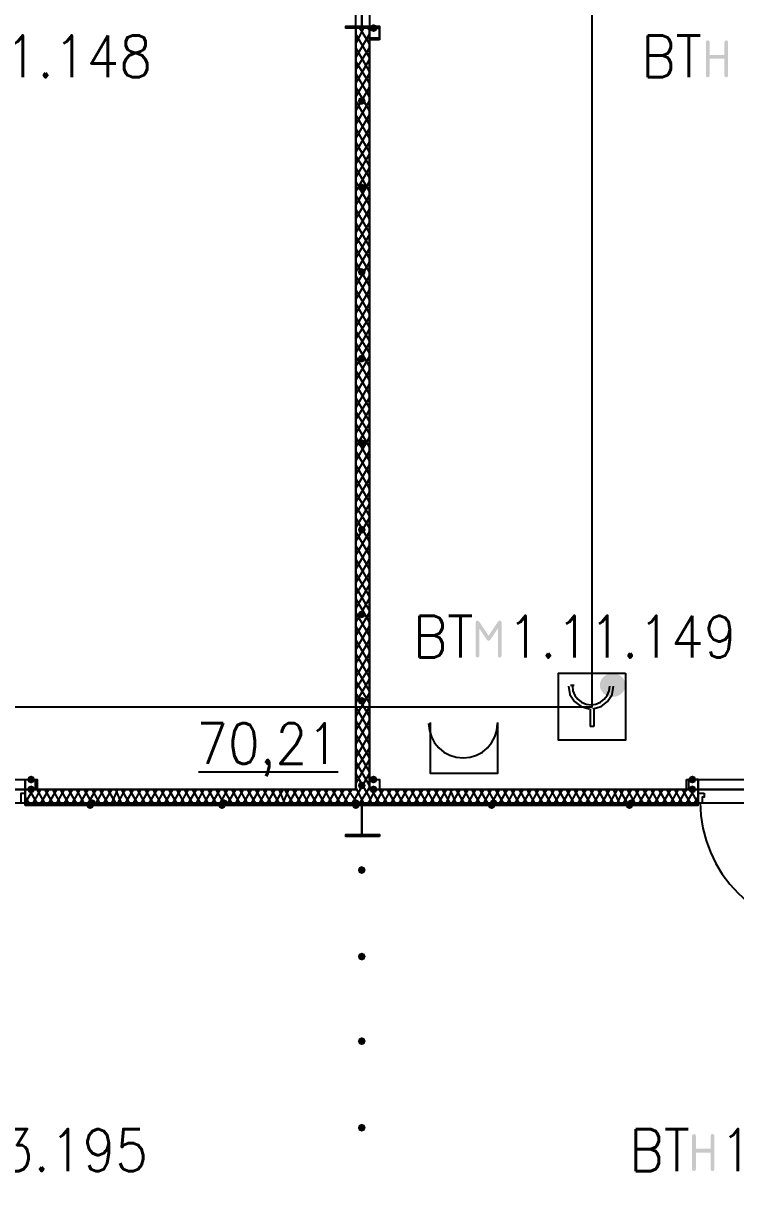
# Model space of a CAD drawing. Header units: millimetres. Extents: x 0 to 420, y 0 to 297.
# Drawn here: x 286.72 to 302.05, y 179.26 to 204.24 of the extents above; entities that cross this region are included whole.
import ezdxf

# ---------------------------------------------------------------- set-up
doc = ezdxf.new("R2010")
doc.units = ezdxf.units.MM
doc.layers.get('0').update_dxf_attribs({"linetype": 'CONTINUOUS'})
doc.styles.get("Standard").update_dxf_attribs({"font": 'STANDARD'})

msp = doc.modelspace()

# ---------------------------------------------------------------- hatches: boundary and pattern name
at = {"true_color": 0x000007}
for points in [[(294.343667, 204.131333), (294.318796, 204.071537), (294.259, 204.046667), (294.199204, 204.071537), (294.174333, 204.131333), (294.199204, 204.191129), (294.259, 204.216), (294.318796, 204.191129)], [(301.408041, 203.112687), (301.408041, 203.829267), (301.418032, 203.859032), (301.44828, 203.868954), (301.478045, 203.859032), (301.487967, 203.829267), (301.487967, 203.550352), (301.806018, 203.550352), (301.806018, 203.829267), (301.81594, 203.859032), (301.845706, 203.868954), (301.875747, 203.859032), (301.885945, 203.829267), (301.885945, 203.112687), (301.875747, 203.082921), (301.845706, 203.072999), (301.81594, 203.082921), (301.806018, 203.112687), (301.806018, 203.470977), (301.487967, 203.470977), (301.487967, 203.112687), (301.478045, 203.082921), (301.44828, 203.072999), (301.418032, 203.082921)], [(294.089667, 202.565), (294.064796, 202.505204), (294.005, 202.480333), (293.945204, 202.505204), (293.920333, 202.565), (293.945204, 202.624796), (294.005, 202.649667), (294.064796, 202.624796)], [(294.089667, 200.702333), (294.064796, 200.642537), (294.005, 200.617667), (293.945204, 200.642537), (293.920333, 200.702333), (293.945204, 200.762129), (294.005, 200.787), (294.064796, 200.762129)], [(294.089667, 198.882), (294.064796, 198.822204), (294.005, 198.797333), (293.945204, 198.822204), (293.920333, 198.882), (293.945204, 198.941796), (294.005, 198.966667), (294.064796, 198.941796)], [(294.089667, 197.019333), (294.064796, 196.959537), (294.005, 196.934667), (293.945204, 196.959537), (293.920333, 197.019333), (293.945204, 197.079129), (294.005, 197.104), (294.064796, 197.079129)], [(294.089667, 195.199), (294.064796, 195.139204), (294.005, 195.114333), (293.945204, 195.139204), (293.920333, 195.199), (293.945204, 195.258796), (294.005, 195.283667), (294.064796, 195.258796)], [(294.089667, 193.336333), (294.064796, 193.276537), (294.005, 193.251667), (293.945204, 193.276537), (293.920333, 193.336333), (293.945204, 193.396129), (294.005, 193.421), (294.064796, 193.396129)], [(294.089667, 191.516), (294.064796, 191.456204), (294.005, 191.431333), (293.945204, 191.456204), (293.920333, 191.516), (293.945204, 191.575796), (294.005, 191.600667), (294.064796, 191.575796)], [(296.972633, 191.380621), (297.002398, 191.370699), (297.01232, 191.340933), (297.01232, 190.624353), (297.002398, 190.594588), (296.972633, 190.584666), (296.942867, 190.594588), (296.932945, 190.624353), (296.932945, 191.209744), (296.770337, 190.966658), (296.733956, 190.942956), (296.696474, 190.966658), (296.534968, 191.209744), (296.534968, 190.624353), (296.525046, 190.594588), (296.49528, 190.584666), (296.465032, 190.594588), (296.455042, 190.624353), (296.455042, 191.340933), (296.465032, 191.370699), (296.49528, 191.380621), (296.530007, 191.360777), (296.733956, 191.054853), (296.939009, 191.362982)], [(294.089667, 189.653333), (294.064796, 189.593537), (294.005, 189.568667), (293.945204, 189.593537), (293.920333, 189.653333), (293.945204, 189.713129), (294.005, 189.738), (294.064796, 189.713129)], [(286.977667, 187.96), (286.952796, 187.900204), (286.893, 187.875333), (286.833204, 187.900204), (286.808333, 187.96), (286.833204, 188.019796), (286.893, 188.044667), (286.952796, 188.019796)], [(286.977667, 187.748333), (286.952796, 187.688538), (286.893, 187.663667), (286.833204, 187.688538), (286.808333, 187.748333), (286.833204, 187.808129), (286.893, 187.833), (286.952796, 187.808129)], [(294.089667, 187.833), (294.064796, 187.773204), (294.005, 187.748333), (293.945204, 187.773204), (293.920333, 187.833), (293.945204, 187.892796), (294.005, 187.917667), (294.064796, 187.892796)], [(294.343667, 187.96), (294.318796, 187.900204), (294.259, 187.875333), (294.199204, 187.900204), (294.174333, 187.96), (294.199204, 188.019796), (294.259, 188.044667), (294.318796, 188.019796)], [(294.343667, 187.748333), (294.318796, 187.688538), (294.259, 187.663667), (294.199204, 187.688538), (294.174333, 187.748333), (294.199204, 187.808129), (294.259, 187.833), (294.318796, 187.808129)], [(301.201667, 187.96), (301.176796, 187.900204), (301.117, 187.875333), (301.057204, 187.900204), (301.032333, 187.96), (301.057204, 188.019796), (301.117, 188.044667), (301.176796, 188.019796)], [(301.201667, 187.748333), (301.176796, 187.688538), (301.117, 187.663667), (301.057204, 187.688538), (301.032333, 187.748333), (301.057204, 187.808129), (301.117, 187.833), (301.176796, 187.808129)], [(294.089667, 186.012667), (294.064796, 185.952871), (294.005, 185.928), (293.945204, 185.952871), (293.920333, 186.012667), (293.945204, 186.072462), (294.005, 186.097333), (294.064796, 186.072463)], [(294.089667, 184.15), (294.064796, 184.090204), (294.005, 184.065333), (293.945204, 184.090204), (293.920333, 184.15), (293.945204, 184.209796), (294.005, 184.234667), (294.064796, 184.209796)], [(294.089667, 182.329667), (294.064796, 182.269871), (294.005, 182.245), (293.945204, 182.269871), (293.920333, 182.329667), (293.945204, 182.389462), (294.005, 182.414333), (294.064796, 182.389463)], [(294.089667, 180.467), (294.064796, 180.407204), (294.005, 180.382333), (293.945204, 180.407204), (293.920333, 180.467), (293.945204, 180.526796), (294.005, 180.551667), (294.064796, 180.526796)], [(301.111708, 179.575353), (301.111708, 180.291933), (301.121699, 180.321699), (301.151947, 180.331621), (301.181713, 180.321699), (301.191634, 180.291933), (301.191634, 180.013018), (301.509686, 180.013018), (301.509686, 180.291933), (301.519607, 180.321699), (301.549373, 180.331621), (301.579414, 180.321699), (301.589612, 180.291933), (301.589612, 179.575353), (301.579414, 179.545588), (301.549373, 179.535666), (301.519607, 179.545588), (301.509686, 179.575353), (301.509686, 179.933643), (301.191634, 179.933643), (301.191634, 179.575353), (301.181713, 179.545588), (301.151947, 179.535666), (301.121699, 179.545588)]]:
    msp.add_hatch(color=0, dxfattribs=at).paths.add_polyline_path(points, flags=0)
at = {"true_color": 0x000001}
h = msp.add_hatch(color=0, dxfattribs=at)
edge = h.paths.add_edge_path(flags=0)
edge.add_ellipse((299.4025, 189.991999), major_axis=(0.275167, 0), ratio=0.923077, start_angle=0, end_angle=360)
at = {"true_color": 0x000007}
h = msp.add_hatch(color=0, dxfattribs=at)
h.paths.add_polyline_path([(293.878, 187.452), (286.766, 187.452), (293.878, 187.409667)], flags=0)
h.paths.add_polyline_path([(286.766, 187.452), (293.878, 187.409667), (286.766, 187.409667)], flags=0)
at = {"true_color": 0x0000fe}
for points in [[(288.247667, 187.409667), (288.222796, 187.349871), (288.163, 187.325), (288.103204, 187.349871), (288.078333, 187.409667), (288.103204, 187.469462), (288.163, 187.494333), (288.222796, 187.469463)], [(288.29, 187.452), (288.265129, 187.392204), (288.205333, 187.367333), (288.145538, 187.392204), (288.120667, 187.452), (288.145537, 187.511796), (288.205333, 187.536667), (288.265129, 187.511796)], [(291.084, 187.409667), (291.059129, 187.349871), (290.999333, 187.325), (290.939537, 187.349871), (290.914667, 187.409667), (290.939537, 187.469462), (290.999333, 187.494333), (291.059129, 187.469463)], [(291.126333, 187.452), (291.101462, 187.392204), (291.041667, 187.367333), (290.981871, 187.392204), (290.957, 187.452), (290.981871, 187.511796), (291.041667, 187.536667), (291.101462, 187.511796)], [(293.962667, 187.452), (293.937796, 187.392204), (293.878, 187.367333), (293.818204, 187.392204), (293.793333, 187.452), (293.818204, 187.511796), (293.878, 187.536667), (293.937796, 187.511796)], [(293.962667, 187.452), (293.937796, 187.392204), (293.878, 187.367333), (293.818204, 187.392204), (293.793333, 187.452), (293.818204, 187.511796), (293.878, 187.536667), (293.937796, 187.511796)], [(293.962667, 187.409667), (293.937796, 187.349871), (293.878, 187.325), (293.818204, 187.349871), (293.793333, 187.409667), (293.818204, 187.469462), (293.878, 187.494333), (293.937796, 187.469463)], [(293.962667, 187.409667), (293.937796, 187.349871), (293.878, 187.325), (293.818204, 187.349871), (293.793333, 187.409667), (293.818204, 187.469462), (293.878, 187.494333), (293.937796, 187.469463)], [(296.883667, 187.409667), (296.858796, 187.349871), (296.799, 187.325), (296.739204, 187.349871), (296.714333, 187.409667), (296.739204, 187.469462), (296.799, 187.494333), (296.858796, 187.469463)], [(296.926, 187.452), (296.901129, 187.392204), (296.841333, 187.367333), (296.781538, 187.392204), (296.756667, 187.452), (296.781537, 187.511796), (296.841333, 187.536667), (296.901129, 187.511796)], [(299.847, 187.409667), (299.822129, 187.349871), (299.762333, 187.325), (299.702538, 187.349871), (299.677667, 187.409667), (299.702537, 187.469462), (299.762333, 187.494333), (299.822129, 187.469463)], [(299.889333, 187.452), (299.864462, 187.392204), (299.804667, 187.367333), (299.744871, 187.392204), (299.72, 187.452), (299.744871, 187.511796), (299.804667, 187.536667), (299.864462, 187.511796)]]:
    msp.add_hatch(color=0, dxfattribs=at).paths.add_polyline_path(points, flags=0)
at = {"true_color": 0x000007}
h = msp.add_hatch(color=0, dxfattribs=at)
h.paths.add_polyline_path([(301.244, 187.452), (293.878, 187.452), (301.244, 187.409667)], flags=0)
h.paths.add_polyline_path([(293.878, 187.452), (301.244, 187.409667), (293.878, 187.409667)], flags=0)

# ---------------------------------------------------------------- linework, layer by layer
at = {"color": 0, "true_color": 0x00002b}
for points in [[(276.775333, 187.748333), (293.878, 187.748333), (293.878, 222.25), (276.775333, 222.25)], [(311.277, 222.25), (294.174333, 222.25), (294.174333, 187.748333), (311.277, 187.748333)]]:
    msp.add_lwpolyline(points, close=True, dxfattribs=at)
at = {"color": 0, "true_color": 0x000001}
for points in [[(264.244667, 189.526333), (281.855334, 189.526333), (281.855334, 204.977999), (285.115001, 204.977999), (285.115001, 189.526333), (298.958, 189.526333), (298.958, 204.977999), (302.471667, 204.977999), (302.471667, 189.526333), (315.679667, 189.526333), (316.399334, 189.526333), (316.399334, 190.245999), (316.399334, 204.977999), (319.870667, 204.977999), (319.870667, 189.526333), (333.078667, 189.526333)], [(298.45, 189.97228), (298.484156, 189.791438), (298.579101, 189.64063), (298.721838, 189.53394), (298.899369, 189.485447)], [(298.492334, 189.991999), (298.577, 189.991999)], [(298.534671, 189.972492), (298.548236, 189.867236), (298.588006, 189.770715), (298.651263, 189.687665), (298.735289, 189.622819), (298.833337, 189.582195), (298.936838, 189.568653), (299.040339, 189.582195), (299.138387, 189.622819), (299.222413, 189.687665), (299.28567, 189.770715), (299.32544, 189.867236), (299.339005, 189.972492)], [(298.974278, 189.485443), (299.151826, 189.533936), (299.294561, 189.640626), (299.389496, 189.791433), (299.423646, 189.972276)], [(298.915667, 189.483999), (298.915667, 189.102999)], [(299.000334, 189.483999), (299.000334, 189.102999)], [(299.000334, 189.102999), (298.915667, 189.102999)]]:
    msp.add_lwpolyline(points, dxfattribs=at)
at = {"color": 0, "true_color": 0x000007}
for points in [[(294.386, 204.131333), (293.666333, 204.131333), (293.666333, 204.173667), (294.005, 204.173667), (294.005, 204.808667), (293.666333, 204.808667), (293.666333, 204.851), (294.386, 204.851), (294.386, 204.808667), (294.005, 204.808667), (294.005, 204.173667), (294.386, 204.173667)], [(294.386, 203.877333), (294.174333, 203.877333), (294.174333, 204.131333), (294.386, 204.131333)], [(294.386, 203.919667), (294.386, 204.131333), (294.174333, 204.131333), (294.174333, 203.919667)], [(286.766, 187.96), (286.977667, 187.96), (286.977667, 187.748333), (286.766, 187.748333), (286.766, 187.96), (287.02, 187.96), (287.02, 187.748333), (286.766, 187.748333)], [(294.386, 187.748333), (294.174333, 187.748333), (294.174333, 187.96), (294.386, 187.96), (294.386, 187.748333), (294.174333, 187.748333), (294.174333, 187.96), (294.386, 187.96)], [(300.99, 187.96), (301.244, 187.96), (301.244, 187.748333), (300.99, 187.748333)], [(301.032333, 187.96), (301.032333, 187.748333), (301.244, 187.748333), (301.244, 187.96)], [(286.766, 187.663667), (286.766, 187.452), (286.681333, 187.452), (286.681333, 187.579), (286.681333, 187.663667)], [(301.371, 187.663667), (301.371, 187.579), (301.328667, 187.579), (301.328667, 187.452), (301.244, 187.452), (301.244, 187.663667)], [(293.878, 187.452), (286.766, 187.452), (293.878, 187.409667)], [(286.766, 187.452), (293.878, 187.409667), (286.766, 187.409667)], [(286.766, 187.409667), (286.766, 187.452), (293.878, 187.452), (293.878, 187.409667), (286.766, 187.409667), (293.878, 187.409667), (293.878, 187.452), (286.766, 187.452)], [(294.386, 186.732333), (293.666333, 186.732333), (293.666333, 186.774667), (294.005, 186.774667), (294.005, 187.409667), (293.666333, 187.409667), (293.666333, 187.452), (294.386, 187.452), (294.386, 187.409667), (294.005, 187.409667), (294.005, 186.774667), (294.386, 186.774667)], [(301.244, 187.452), (293.878, 187.452), (301.244, 187.409667)], [(293.878, 187.452), (301.244, 187.409667), (293.878, 187.409667)], [(301.244, 187.452), (293.878, 187.452), (293.878, 187.409667), (301.244, 187.409667)], [(301.244, 187.452), (293.878, 187.452), (293.878, 187.409667), (301.244, 187.409667)]]:
    msp.add_lwpolyline(points, close=True, dxfattribs=at)
for points in [[(294.005, 204.131333), (294.005, 204.851)], [(293.666333, 204.131333), (293.666333, 204.173667)], [(293.835667, 204.131333), (293.835667, 204.173667)], [(293.878, 204.089), (293.878, 204.131333)], [(293.878, 203.792667), (294.047333, 204.131333)], [(294.174333, 187.748333), (294.174333, 204.131333), (293.878, 204.131333), (293.878, 187.748333)], [(294.174333, 203.792667), (293.962667, 204.131333)], [(294.174333, 204.089), (294.132, 204.131333)], [(294.174333, 204.131333), (294.174333, 204.173667)], [(294.343667, 204.131333), (294.343667, 204.173667)], [(293.878, 203.496333), (294.174333, 204.004333)], [(294.174333, 203.496333), (293.878, 204.004333)], [(294.259, 203.877333), (294.259, 203.919667)], [(293.878, 203.242333), (294.174333, 203.708)], [(294.174333, 203.2), (293.878, 203.708)], [(293.878, 202.946), (294.174333, 203.454)], [(294.174333, 202.946), (293.878, 203.411667)], [(293.878, 202.649667), (294.174333, 203.157667)], [(294.174333, 202.649667), (293.878, 203.157667)], [(293.878, 202.353333), (294.174333, 202.861333)], [(294.174333, 202.353333), (293.878, 202.861333)], [(293.878, 202.057), (294.174333, 202.565)], [(294.174333, 202.057), (293.878, 202.565)], [(293.878, 201.760667), (294.174333, 202.268667)], [(294.174333, 201.760667), (293.878, 202.268667)], [(293.878, 201.464333), (294.174333, 201.972333)], [(294.174333, 201.464333), (293.878, 201.972333)], [(293.878, 201.210333), (294.174333, 201.676)], [(294.174333, 201.168), (293.878, 201.676)], [(293.878, 200.914), (294.174333, 201.422)], [(294.174333, 200.914), (293.878, 201.379667)], [(293.878, 200.617667), (294.174333, 201.125667)], [(294.174333, 200.617667), (293.878, 201.125667)], [(293.878, 200.321333), (294.174333, 200.829333)], [(294.174333, 200.321333), (293.878, 200.829333)], [(293.878, 200.025), (294.174333, 200.533)], [(294.174333, 200.025), (293.878, 200.533)], [(293.878, 199.728667), (294.174333, 200.236667)], [(294.174333, 199.728667), (293.878, 200.236667)], [(293.878, 199.474667), (294.174333, 199.940333)], [(294.174333, 199.432333), (293.878, 199.940333)], [(293.878, 199.178333), (294.174333, 199.686333)], [(294.174333, 199.178333), (293.878, 199.644)], [(293.878, 198.882), (294.174333, 199.39)], [(294.174333, 198.882), (293.878, 199.39)], [(293.878, 198.585667), (294.174333, 199.093667)], [(294.174333, 198.585667), (293.878, 199.093667)], [(293.878, 198.289333), (294.174333, 198.797333)], [(294.174333, 198.289333), (293.878, 198.797333)], [(293.878, 197.993), (294.174333, 198.501)], [(294.174333, 197.993), (293.878, 198.501)], [(293.878, 197.696667), (294.174333, 198.204667)], [(294.174333, 197.696667), (293.878, 198.204667)], [(293.878, 197.442667), (294.174333, 197.908333)], [(294.174333, 197.400333), (293.878, 197.908333)], [(293.878, 197.146333), (294.174333, 197.654333)], [(294.174333, 197.146333), (293.878, 197.612)], [(293.878, 196.85), (294.174333, 197.358)], [(294.174333, 196.85), (293.878, 197.358)], [(293.878, 196.553667), (294.174333, 197.061667)], [(294.174333, 196.553667), (293.878, 197.061667)], [(293.878, 196.257333), (294.174333, 196.765333)], [(294.174333, 196.257333), (293.878, 196.765333)], [(293.878, 195.961), (294.174333, 196.469)], [(294.174333, 195.961), (293.878, 196.469)], [(293.878, 195.707), (294.174333, 196.172667)], [(294.174333, 195.664667), (293.878, 196.172667)], [(293.878, 195.410667), (294.174333, 195.918667)], [(294.174333, 195.410667), (293.878, 195.876333)], [(293.878, 195.114333), (294.174333, 195.622333)], [(294.174333, 195.114333), (293.878, 195.622333)], [(293.878, 194.818), (294.174333, 195.326)], [(294.174333, 194.818), (293.878, 195.326)], [(293.878, 194.521667), (294.174333, 195.029667)], [(294.174333, 194.521667), (293.878, 195.029667)], [(293.878, 194.225333), (294.174333, 194.733333)], [(294.174333, 194.225333), (293.878, 194.733333)], [(293.878, 193.929), (294.174333, 194.437)], [(294.174333, 193.929), (293.878, 194.437)], [(293.878, 193.675), (294.174333, 194.140667)], [(294.174333, 193.632667), (293.878, 194.140667)], [(293.878, 193.378667), (294.174333, 193.886667)], [(294.174333, 193.378667), (293.878, 193.844333)], [(293.878, 193.082333), (294.174333, 193.590333)], [(294.174333, 193.082333), (293.878, 193.590333)], [(293.878, 192.786), (294.174333, 193.294)], [(294.174333, 192.786), (293.878, 193.294)], [(293.878, 192.489667), (294.174333, 192.997667)], [(294.174333, 192.489667), (293.878, 192.997667)], [(293.878, 192.193333), (294.174333, 192.701333)], [(294.174333, 192.193333), (293.878, 192.701333)], [(293.878, 191.939333), (294.174333, 192.405)], [(294.174333, 191.897), (293.878, 192.405)], [(293.878, 191.643), (294.174333, 192.151)], [(294.174333, 191.600667), (293.878, 192.108667)], [(293.878, 191.346667), (294.174333, 191.854667)], [(294.174333, 191.346667), (293.878, 191.854667)], [(293.878, 191.050333), (294.174333, 191.558333)], [(294.174333, 191.050333), (293.878, 191.558333)], [(293.878, 190.754), (294.174333, 191.262)], [(294.174333, 190.754), (293.878, 191.262)], [(293.878, 190.457667), (294.174333, 190.965667)], [(294.174333, 190.457667), (293.878, 190.965667)], [(293.878, 190.161333), (294.174333, 190.669333)], [(294.174333, 190.161333), (293.878, 190.669333)], [(293.878, 189.907333), (294.174333, 190.373)], [(294.174333, 189.865), (293.878, 190.373)], [(293.878, 189.611), (294.174333, 190.119)], [(294.174333, 189.611), (293.878, 190.076667)], [(298.238334, 190.245999), (299.677667, 190.245999)], [(293.878, 189.314667), (294.174333, 189.822667)], [(294.174333, 189.314667), (293.878, 189.822667)], [(293.878, 189.018333), (294.174333, 189.526333)], [(294.174333, 189.018333), (293.878, 189.526333)], [(293.878, 188.722), (294.174333, 189.23)], [(294.174333, 188.722), (293.878, 189.23)], [(293.878, 188.425667), (294.174333, 188.933667)], [(294.174333, 188.425667), (293.878, 188.933667)], [(293.878, 188.171667), (294.174333, 188.637333)], [(294.174333, 188.129333), (293.878, 188.637333)], [(293.878, 187.875333), (294.174333, 188.383333)], [(294.174333, 187.833), (293.878, 188.341)], [(290.491333, 188.129333), (293.497, 188.129333)], [(293.878, 187.579), (294.174333, 188.087)], [(294.174333, 187.579), (293.878, 188.087)], [(285.326667, 187.96), (286.766, 187.96), (286.766, 187.875333)], [(286.766, 187.875333), (286.766, 187.748333), (285.326667, 187.748333)], [(301.244, 187.875333), (301.244, 187.96), (302.725667, 187.96)], [(302.725667, 187.748333), (301.244, 187.748333), (301.244, 187.875333)], [(286.766, 187.452), (286.935333, 187.748333)], [(286.766, 187.452), (286.766, 187.663667), (286.766, 187.748333)], [(286.766, 187.748333), (286.766, 187.663667), (286.766, 187.452), (286.766, 187.663667)], [(293.878, 187.748333), (286.766, 187.748333)], [(286.850667, 187.452), (286.766, 187.579)], [(287.02, 187.452), (286.850667, 187.748333)], [(286.935333, 187.452), (287.104667, 187.748333)], [(287.189333, 187.452), (287.02, 187.748333)], [(287.104667, 187.452), (287.274, 187.748333)], [(287.358667, 187.452), (287.189333, 187.748333)], [(287.274, 187.452), (287.443333, 187.748333)], [(287.528, 187.452), (287.358667, 187.748333)], [(287.443333, 187.452), (287.612667, 187.748333)], [(287.697333, 187.452), (287.528, 187.748333)], [(287.612667, 187.452), (287.782, 187.748333)], [(287.866667, 187.452), (287.697333, 187.748333)], [(287.782, 187.452), (287.951333, 187.748333)], [(288.036, 187.452), (287.866667, 187.748333)], [(287.951333, 187.452), (288.120667, 187.748333)], [(288.205333, 187.452), (288.036, 187.748333)], [(288.120667, 187.452), (288.29, 187.748333)], [(288.374667, 187.452), (288.205333, 187.748333)], [(288.29, 187.452), (288.459333, 187.748333)], [(288.544, 187.452), (288.374667, 187.748333)], [(288.459333, 187.452), (288.628667, 187.748333)], [(288.713333, 187.452), (288.544, 187.748333)], [(288.628667, 187.452), (288.755667, 187.748333)], [(288.840333, 187.452), (288.713333, 187.748333)], [(288.755667, 187.452), (288.925, 187.748333)], [(289.009667, 187.452), (288.840333, 187.748333)], [(288.925, 187.452), (289.094333, 187.748333)], [(289.179, 187.452), (289.009667, 187.748333)], [(289.094333, 187.452), (289.263667, 187.748333)], [(289.348333, 187.452), (289.179, 187.748333)], [(289.263667, 187.452), (289.433, 187.748333)], [(289.517667, 187.452), (289.348333, 187.748333)], [(289.433, 187.452), (289.602333, 187.748333)], [(289.687, 187.452), (289.517667, 187.748333)], [(289.602333, 187.452), (289.771667, 187.748333)], [(289.856333, 187.452), (289.687, 187.748333)], [(289.771667, 187.452), (289.941, 187.748333)], [(290.025667, 187.452), (289.856333, 187.748333)], [(289.941, 187.452), (290.110333, 187.748333)], [(290.195, 187.452), (290.025667, 187.748333)], [(290.110333, 187.452), (290.279667, 187.748333)], [(290.364333, 187.452), (290.195, 187.748333)], [(290.279667, 187.452), (290.449, 187.748333)], [(290.533667, 187.452), (290.364333, 187.748333)], [(290.449, 187.452), (290.618333, 187.748333)], [(290.703, 187.452), (290.533667, 187.748333)], [(290.618333, 187.452), (290.787667, 187.748333)], [(290.872333, 187.452), (290.703, 187.748333)], [(290.787667, 187.452), (290.957, 187.748333)], [(291.041667, 187.452), (290.872333, 187.748333)], [(290.957, 187.452), (291.126333, 187.748333)], [(291.211, 187.452), (291.041667, 187.748333)], [(291.126333, 187.452), (291.295667, 187.748333)], [(291.380333, 187.452), (291.211, 187.748333)], [(291.295667, 187.452), (291.465, 187.748333)], [(291.549667, 187.452), (291.380333, 187.748333)], [(291.465, 187.452), (291.634333, 187.748333)], [(291.719, 187.452), (291.549667, 187.748333)], [(291.634333, 187.452), (291.803667, 187.748333)], [(291.888333, 187.452), (291.719, 187.748333)], [(291.803667, 187.452), (291.973, 187.748333)], [(292.057667, 187.452), (291.888333, 187.748333)], [(291.973, 187.452), (292.142333, 187.748333)], [(292.227, 187.452), (292.057667, 187.748333)], [(292.142333, 187.452), (292.311667, 187.748333)], [(292.354, 187.452), (292.227, 187.748333)], [(292.311667, 187.452), (292.438667, 187.748333)], [(292.523333, 187.452), (292.354, 187.748333)], [(292.438667, 187.452), (292.608, 187.748333)], [(292.692667, 187.452), (292.523333, 187.748333)], [(292.608, 187.452), (292.777333, 187.748333)], [(292.862, 187.452), (292.692667, 187.748333)], [(292.777333, 187.452), (292.946667, 187.748333)], [(293.031333, 187.452), (292.862, 187.748333)], [(292.946667, 187.452), (293.116, 187.748333)], [(293.200667, 187.452), (293.031333, 187.748333)], [(293.116, 187.452), (293.285333, 187.748333)], [(293.37, 187.452), (293.200667, 187.748333)], [(293.285333, 187.452), (293.454667, 187.748333)], [(293.539333, 187.452), (293.37, 187.748333)], [(293.454667, 187.452), (293.624, 187.748333)], [(293.708667, 187.452), (293.539333, 187.748333)], [(293.624, 187.452), (293.793333, 187.748333)], [(293.878, 187.494333), (293.708667, 187.748333)], [(293.793333, 187.452), (293.878, 187.579)], [(294.047333, 187.452), (293.878, 187.790667)], [(293.962667, 187.452), (294.174333, 187.790667)], [(294.174333, 187.494333), (294.301333, 187.748333)], [(301.244, 187.748333), (294.174333, 187.748333)], [(294.216667, 187.452), (294.174333, 187.579)], [(294.386, 187.452), (294.216667, 187.748333)], [(294.301333, 187.452), (294.470667, 187.748333)], [(294.555333, 187.452), (294.386, 187.748333)], [(294.470667, 187.452), (294.64, 187.748333)], [(294.724667, 187.452), (294.555333, 187.748333)], [(294.64, 187.452), (294.809333, 187.748333)], [(294.894, 187.452), (294.724667, 187.748333)], [(294.809333, 187.452), (294.978667, 187.748333)], [(295.063333, 187.452), (294.894, 187.748333)], [(294.978667, 187.452), (295.148, 187.748333)], [(295.232667, 187.452), (295.063333, 187.748333)], [(295.148, 187.452), (295.317333, 187.748333)], [(295.402, 187.452), (295.232667, 187.748333)], [(295.317333, 187.452), (295.486667, 187.748333)], [(295.571333, 187.452), (295.402, 187.748333)], [(295.486667, 187.452), (295.656, 187.748333)], [(295.740667, 187.452), (295.571333, 187.748333)], [(295.656, 187.452), (295.825333, 187.748333)], [(295.91, 187.452), (295.740667, 187.748333)], [(295.825333, 187.452), (295.952333, 187.748333)], [(296.037, 187.452), (295.91, 187.748333)], [(295.952333, 187.452), (296.121667, 187.748333)], [(296.206333, 187.452), (296.037, 187.748333)], [(296.121667, 187.452), (296.291, 187.748333)], [(296.375667, 187.452), (296.206333, 187.748333)], [(296.291, 187.452), (296.460333, 187.748333)], [(296.545, 187.452), (296.375667, 187.748333)], [(296.460333, 187.452), (296.629667, 187.748333)], [(296.714333, 187.452), (296.545, 187.748333)], [(296.629667, 187.452), (296.799, 187.748333)], [(296.883667, 187.452), (296.714333, 187.748333)], [(296.799, 187.452), (296.968333, 187.748333)], [(297.053, 187.452), (296.883667, 187.748333)], [(296.968333, 187.452), (297.137667, 187.748333)], [(297.222333, 187.452), (297.053, 187.748333)], [(297.137667, 187.452), (297.307, 187.748333)], [(297.391667, 187.452), (297.222333, 187.748333)], [(297.307, 187.452), (297.476333, 187.748333)], [(297.561, 187.452), (297.391667, 187.748333)], [(297.476333, 187.452), (297.645667, 187.748333)], [(297.730333, 187.452), (297.561, 187.748333)], [(297.645667, 187.452), (297.815, 187.748333)], [(297.899667, 187.452), (297.730333, 187.748333)], [(297.815, 187.452), (297.984333, 187.748333)], [(298.069, 187.452), (297.899667, 187.748333)], [(297.984333, 187.452), (298.153667, 187.748333)], [(298.238333, 187.452), (298.069, 187.748333)], [(298.153667, 187.452), (298.323, 187.748333)], [(298.407667, 187.452), (298.238333, 187.748333)], [(298.323, 187.452), (298.492333, 187.748333)], [(298.577, 187.452), (298.407667, 187.748333)], [(298.492333, 187.452), (298.661667, 187.748333)], [(298.746333, 187.452), (298.577, 187.748333)], [(298.661667, 187.452), (298.831, 187.748333)], [(298.915667, 187.452), (298.746333, 187.748333)], [(298.831, 187.452), (299.000333, 187.748333)], [(299.085, 187.452), (298.915667, 187.748333)], [(299.000333, 187.452), (299.169667, 187.748333)], [(299.254333, 187.452), (299.085, 187.748333)], [(299.169667, 187.452), (299.339, 187.748333)], [(299.423667, 187.452), (299.254333, 187.748333)], [(299.339, 187.452), (299.508333, 187.748333)], [(299.550667, 187.452), (299.423667, 187.748333)], [(299.508333, 187.452), (299.635333, 187.748333)], [(299.72, 187.452), (299.550667, 187.748333)], [(299.635333, 187.452), (299.804667, 187.748333)], [(299.889333, 187.452), (299.72, 187.748333)], [(299.804667, 187.452), (299.974, 187.748333)], [(300.058667, 187.452), (299.889333, 187.748333)], [(299.974, 187.452), (300.143333, 187.748333)], [(300.228, 187.452), (300.058667, 187.748333)], [(300.143333, 187.452), (300.312667, 187.748333)], [(300.397333, 187.452), (300.228, 187.748333)], [(300.312667, 187.452), (300.482, 187.748333)], [(300.566667, 187.452), (300.397333, 187.748333)], [(300.482, 187.452), (300.651333, 187.748333)], [(300.736, 187.452), (300.566667, 187.748333)], [(300.651333, 187.452), (300.820667, 187.748333)], [(300.905333, 187.452), (300.736, 187.748333)], [(300.820667, 187.452), (300.99, 187.748333)], [(301.074667, 187.452), (300.905333, 187.748333)], [(300.99, 187.452), (301.159333, 187.748333)], [(301.244, 187.452), (301.074667, 187.748333)], [(301.159333, 187.452), (301.244, 187.579)], [(301.244, 187.452), (301.244, 187.663667), (301.244, 187.748333)], [(301.244, 187.748333), (301.244, 187.663667), (301.244, 187.452), (301.244, 187.663667)], [(293.878, 187.409667), (286.766, 187.409667), (293.878, 187.452), (286.766, 187.452)], [(286.766, 187.452), (293.878, 187.452)], [(293.666333, 187.409667), (293.666333, 187.452)], [(293.835667, 187.409667), (293.835667, 187.452)], [(293.878, 187.452), (293.878, 187.494333)], [(301.244, 187.452), (293.878, 187.452), (301.244, 187.452), (293.878, 187.409667)], [(293.878, 187.452), (294.174333, 187.452)], [(294.005, 186.732333), (294.005, 187.452)], [(294.132, 187.452), (294.174333, 187.494333)], [(294.174333, 187.409667), (294.174333, 187.452)], [(294.174333, 187.452), (301.244, 187.452)], [(294.343667, 187.409667), (294.343667, 187.452)], [(301.286333, 187.473167), (301.300649, 187.189658), (301.342667, 186.91434), (301.410993, 186.648605), (301.504234, 186.393849), (301.620996, 186.151463), (301.759886, 185.922843), (301.919509, 185.709381), (302.098472, 185.512472), (302.295381, 185.333509), (302.508843, 185.173886), (302.737463, 185.034996), (302.979849, 184.918234), (303.234605, 184.824993), (303.50034, 184.756667), (303.775658, 184.714649), (304.059167, 184.700333)], [(293.666333, 186.732333), (293.666333, 186.774667)], [(293.835667, 186.732333), (293.835667, 186.774667)], [(294.174333, 186.732333), (294.174333, 186.774667)], [(294.343667, 186.732333), (294.343667, 186.774667)]]:
    msp.add_lwpolyline(points, dxfattribs=at)
at = {"color": 0, "true_color": 0x000001}
msp.add_lwpolyline([(299.677667, 190.245999), (299.677667, 188.806666), (298.238334, 188.806666), (298.238334, 190.245999)], close=True, dxfattribs=at)
at = {"color": 0, "true_color": 0x000006}
for points in [[(295.444334, 189.166288), (295.459425, 189.017017), (295.502618, 188.87799), (295.570934, 188.752184), (295.661398, 188.642577), (295.771031, 188.552144), (295.896855, 188.483863), (296.035893, 188.440711), (296.185167, 188.425666), (296.334442, 188.440711), (296.47348, 188.483863), (296.599304, 188.552144), (296.708936, 188.642577), (296.7994, 188.752184), (296.867717, 188.87799), (296.910909, 189.017017), (296.926, 189.166288)], [(296.926, 189.187666), (296.926, 188.086999), (295.486667, 188.086999), (295.486667, 189.187666)]]:
    msp.add_lwpolyline(points, dxfattribs=at)
at = {"color": 0, "true_color": 0x000008}
msp.add_lwpolyline([(380.322667, 140.377333), (380.322667, 187.452), (258.868333, 187.452), (258.868333, 140.377333)], close=True, dxfattribs=at)

# ---------------------------------------------------------------- texts
at = {"color": 0, "true_color": 0x000007, "attachment_point": 1}
for s, insert, char_height, width in [('1.11.148', (284.564663, 203.974567), 0.90157, 3.80662894), ('BT', (300.016347, 203.974567), 0.90157, 1.30226779), ('BT', (295.105674, 191.486233), 0.90157, 1.30226779), ('1.11.149', (297.13766, 191.486233), 0.90157, 3.80662894), ('70,21', (290.449007, 189.170702), 0.872032, 2.56764984), ('1.13.195', (284.48, 180.437235), 0.90157, 3.90680337), ('BT', (299.76234, 180.437235), 0.90157, 1.30226779), ('1.13.196', (301.70968, 180.437235), 0.90157, 3.90680337)]:
    msp.add_mtext(s, dxfattribs=dict(at, insert=insert, char_height=char_height, width=width))

doc.saveas('drawing.dxf')
